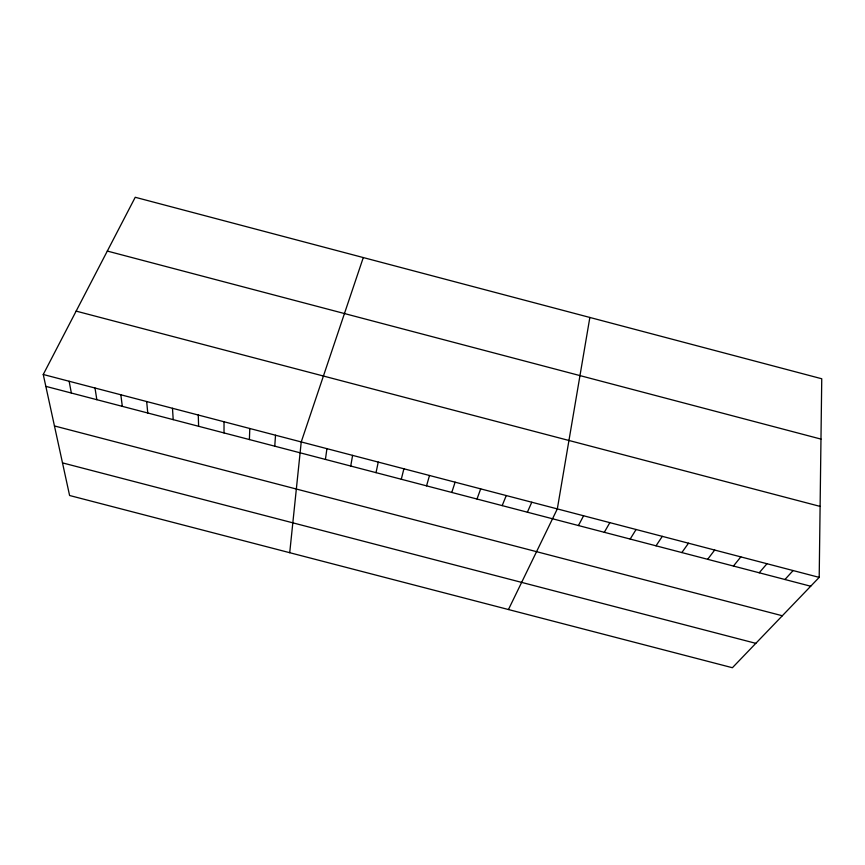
<?xml version="1.0" encoding="UTF-8"?>
<svg xmlns="http://www.w3.org/2000/svg" width="865" height="865" viewBox="0 0 865 865"><rect width="100%" height="100%" fill="white"/><g stroke="black" fill="none" stroke-linecap="round" stroke-linejoin="round"><path stroke-width="1.3" d="M224.013 432.922L224.035 421.752M819.198 577.377L821.75 378.762L135.232 197.274L43.25 374.491L69.6 495.504L732.396 667.726L819.198 577.377L43.25 374.491M249.401 439.561L249.79 428.489M274.756 446.189L275.524 435.214M289.721 552.703L301.236 441.939L363.289 257.565M325.424 459.423L326.927 448.665M589.854 317.455L557.32 508.901L508.458 609.533M350.736 466.04L352.596 455.368M376.026 472.647L378.254 462.083M401.295 479.253L403.89 468.787M426.542 485.849L429.505 475.48M451.779 492.445L455.109 482.173M476.993 499.029L480.691 488.866M502.187 505.614L506.252 495.548M527.369 512.199L531.791 502.23M578.426 525.542L583.594 515.767M604.311 532.299L609.847 522.633M630.174 539.057L636.089 529.499M656.027 545.815L662.309 536.354M681.847 552.562L688.508 543.198M707.657 559.309L714.685 550.043M733.444 566.045L740.84 556.887M759.211 572.781L766.985 563.721M784.955 579.507L793.097 570.554M45.834 386.363L810.689 586.232M54.452 425.948L782.328 615.761M62.496 462.883L755.826 643.344M76.142 311.119L820.107 506.403M107.314 251.066L820.971 439.096M69.135 381.26L71.352 393.034M94.999 388.017L96.837 399.695M120.841 394.775L122.311 406.345M146.672 401.533L147.764 413.005M172.481 408.28L173.205 419.644M198.269 415.016L198.615 426.294"/></g></svg>
